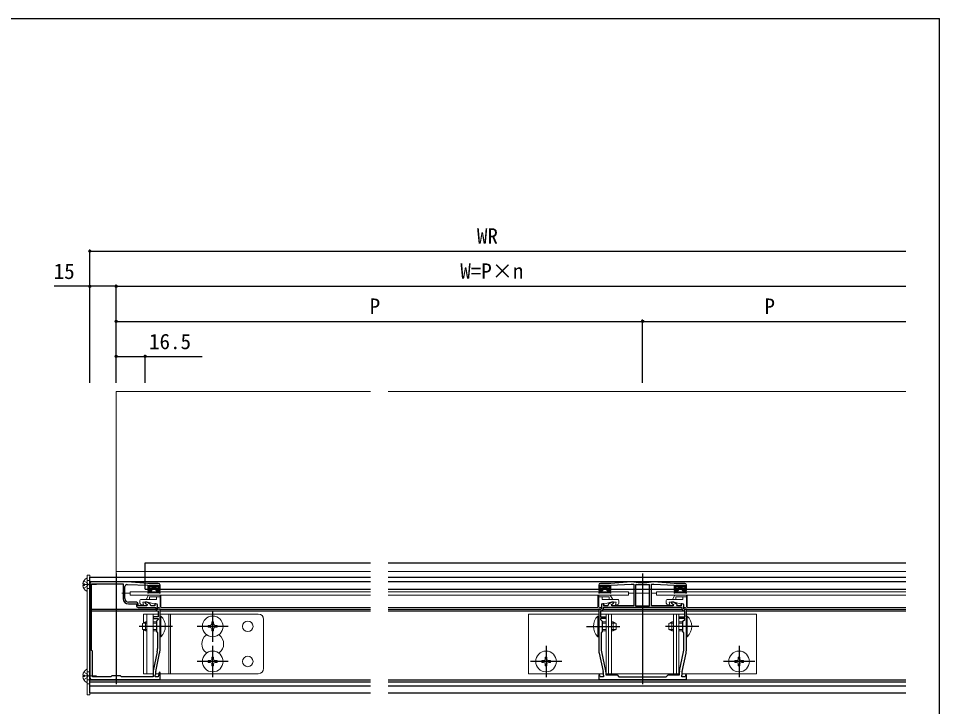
# Model space of a CAD drawing. Units: millimetres, scale not verified. Extents: x -525 to 525, y -783 to 777.
# Drawn here: x 0 to 525, y 355 to 747 of the extents above; entities that cross this region are included whole.
import ezdxf
from ezdxf.enums import TextEntityAlignment as Align

# ---------------------------------------------------------------- set-up
doc = ezdxf.new("R2010")
doc.units = ezdxf.units.MM
doc.header["$LTSCALE"] = 4
for name, color, linetype in [('0-2_YKK_11', 7, 'Continuous'), ('0-3_YKK_12', 2, 'Continuous'), ('0-5_YKK_D', 6, 'Continuous'), ('0-6_YKK_ZWAK', 7, 'Continuous')]:
    doc.layers.add(name, color=color, linetype=linetype)
doc.layers.add('0-4_YKK_13', color=4, linetype='Continuous', lineweight=18)
doc.styles.add('ＭＳ ゴシック', font='')
doc.styles.get('ＭＳ ゴシック').set_extended_font_data('MS Gothic')

msp = doc.modelspace()

# ---------------------------------------------------------------- linework, layer by layer
at = {"layer": '0-2_YKK_11'}
for p, q in [((40.723, 425.112), (40.723, 371.612)), ((60.723, 416.612), (60.723, 423.612)), ((352.049, 424.769), (351.723, 424.47)), ((67.223, 414.612), (62.723, 414.612)), ((378.223, 410.612), (378.223, 411.612)), ((79.131, 386.348), (76.768, 375.406)), ((78.248, 375.155), (80.497, 385.568)), ((330.948, 385.568), (333.197, 375.155)), ((332.315, 386.348), (334.678, 375.406)), ((376.768, 375.406), (379.131, 386.348)), ((378.248, 375.155), (380.497, 385.568))]:
    msp.add_line(p, q, dxfattribs=at)
for points in [[(79.723, 425.312), (73.723, 425.312), (62.223, 426.112), (41.723, 426.112)], [(350.741, 426.11), (350.705, 426.112), (349.223, 426.112), (337.723, 425.312), (331.723, 425.312)], [(379.723, 425.312), (373.723, 425.312), (362.223, 426.112), (360.741, 426.112), (360.705, 426.11)], [(41.723, 387.112), (41.723, 425.112), (59.723, 425.112), (59.723, 416.612)], [(61.723, 424.612), (62.223, 424.612), (73.723, 424.312), (73.723, 421.312), (75.973, 421.312), (75.973, 422.312), (74.623, 422.312), (74.623, 424.312), (79.823, 424.312), (79.823, 422.312), (78.473, 422.312), (78.473, 421.312), (80.723, 421.312), (80.723, 424.312)], [(330.723, 424.312), (330.723, 421.312), (332.973, 421.312), (332.973, 422.312), (331.623, 422.312), (331.623, 424.312), (336.823, 424.312), (336.823, 422.312), (335.473, 422.312), (335.473, 421.312), (337.723, 421.312), (337.723, 424.312), (349.223, 424.912), (350.723, 424.912), (350.723, 412.612), (338.223, 412.612), (338.022, 413.362), (339.223, 414.055), (339.223, 414.612), (338.187, 414.612), (336.538, 413.66)], [(351.723, 424.47), (351.723, 412.612), (359.723, 412.612), (359.723, 424.47), (359.397, 424.769)], [(374.908, 413.66), (373.259, 414.612), (372.223, 414.612), (372.223, 414.055), (373.424, 413.362), (373.223, 412.612), (360.723, 412.612), (360.723, 424.912), (362.223, 424.912), (373.723, 424.312), (373.723, 421.312), (375.973, 421.312), (375.973, 422.312), (374.623, 422.312), (374.623, 424.312), (379.823, 424.312), (379.823, 422.312), (378.473, 422.312), (378.473, 421.312), (380.723, 421.312), (380.723, 424.312)], [(62.723, 413.612), (67.223, 413.612), (67.223, 412.612)], [(74.908, 413.66), (73.259, 414.612), (72.223, 414.612), (72.223, 414.055), (73.424, 413.362), (73.223, 412.612), (68.223, 412.612), (68.223, 413.612)], [(68.223, 411.612), (78.223, 411.612), (78.223, 410.612)], [(80.723, 387.679), (80.723, 400.353), (80.603, 400.537), (80.603, 401.087), (80.723, 401.27), (80.723, 410.612), (79.223, 410.612), (79.223, 413.212), (78.357, 413.712), (77.723, 413.712), (77.723, 412.612), (75.538, 412.612), (75.347, 413.136)], [(79.223, 409.612), (79.723, 409.612), (79.723, 406.212), (76.723, 406.212), (76.723, 405.312), (79.723, 405.312), (79.723, 404.812), (78.723, 403.812), (78.723, 397.812), (79.323, 397.212), (79.323, 388.142)], [(336.098, 413.136), (335.908, 412.612), (333.723, 412.612), (333.723, 413.712), (333.089, 413.712), (332.223, 413.212), (332.223, 410.612), (330.723, 410.612), (330.723, 401.27), (330.843, 401.087), (330.843, 400.537), (330.723, 400.353), (330.723, 387.679)], [(332.223, 409.612), (331.723, 409.612), (331.723, 406.212), (334.723, 406.212), (334.723, 405.312), (331.723, 405.312), (331.723, 404.812), (332.723, 403.812), (332.723, 397.812), (332.123, 397.212), (332.123, 388.142)], [(378.223, 411.612), (333.223, 411.612), (333.223, 410.612)], [(380.723, 387.679), (380.723, 400.353), (380.603, 400.537), (380.603, 401.087), (380.723, 401.27), (380.723, 410.612), (379.223, 410.612), (379.223, 413.212), (378.357, 413.712), (377.723, 413.712), (377.723, 412.612), (375.538, 412.612), (375.347, 413.136)], [(379.323, 388.142), (379.323, 397.212), (378.723, 397.812), (378.723, 403.812), (379.723, 404.812), (379.723, 405.312), (376.723, 405.312), (376.723, 406.212), (379.723, 406.212), (379.723, 409.612), (379.223, 409.612)], [(76.723, 374.984), (76.723, 372.112), (58.723, 372.112), (58.223, 372.612), (53.223, 372.612), (52.723, 372.112), (42.223, 372.112), (42.223, 386.612), (41.723, 387.112)], [(41.723, 370.612), (55.265, 370.612), (55.448, 370.732), (55.998, 370.732), (56.181, 370.612), (80.723, 370.612), (80.723, 374.581), (80.288, 374.638), (79.611, 372.112), (78.023, 372.112), (78.023, 373.044)], [(333.423, 373.044), (333.423, 372.112), (331.486, 372.112), (331.158, 373.338), (330.723, 373.281), (330.723, 370.612), (355.723, 370.612)], [(334.723, 374.984), (334.723, 373.112), (341.223, 373.112), (342.223, 372.112), (355.723, 372.112), (369.223, 372.112), (370.223, 373.112), (376.723, 373.112), (376.723, 374.984)], [(355.723, 370.612), (380.723, 370.612), (380.723, 373.281), (380.288, 373.338), (379.96, 372.112), (378.023, 372.112), (378.023, 373.044)]]:
    msp.add_lwpolyline(points, dxfattribs=at)
for centre, radius, start, end in [((41.723, 425.112), 1, 90.00001, 179.99999), ((79.723, 424.312), 1, 0.00001, 89.99999), ((331.723, 424.312), 1, 90.00001, 179.99999), ((355.723, 467.628), 41.817, 263.15728, 276.84272), ((379.723, 424.312), 1, 0.00001, 89.99999), ((61.723, 423.612), 1, 90.00001, 179.99999), ((355.723, 467.628), 43.017, 265.09998, 274.90002), ((62.723, 416.612), 3, 180.00001, 269.99999), ((62.723, 416.612), 2, 180.00001, 269.99999), ((67.223, 413.612), 1, 0.00001, 89.99999), ((68.223, 412.612), 1, 180.00001, 269.99999), ((74.408, 412.794), 1, 19.99991, 59.99993), ((79.223, 410.612), 1, 180.00001, 269.99999), ((332.223, 410.612), 1, 270.00001, 359.99999), ((337.038, 412.794), 1, 120.00007, 160.00009), ((374.408, 412.794), 1, 19.99991, 59.99993), ((379.223, 410.612), 1, 180.00001, 269.99999), ((70.823, 388.142), 8.5, 347.81135, 360), ((70.723, 387.679), 10, 347.81136, 0), ((340.723, 387.679), 10, 180, 192.18864), ((340.623, 388.142), 8.5, 180, 192.18865), ((370.823, 388.142), 8.5, 347.81135, 360), ((370.723, 387.679), 10, 347.81136, 0), ((78.723, 374.984), 2, 167.8114, 180.00005), ((88.023, 373.044), 10, 167.81136, 180), ((323.423, 373.044), 10, 360, 12.18864), ((332.723, 374.984), 2, 359.99995, 12.1886), ((378.723, 374.984), 2, 167.8114, 180.00005), ((388.023, 373.044), 10, 167.81136, 180), ((41.723, 371.612), 1, 180.00001, 269.99999)]:
    msp.add_arc(centre, radius, start, end, dxfattribs=at)
at = {"layer": '0-3_YKK_12'}
for p, q in [((72.223, 437.06), (200.723, 437.06)), ((72.223, 421.995), (72.223, 437.06)), ((210.723, 437.06), (505.723, 437.06)), ((55.723, 430.912), (55.723, 367.912)), ((355.723, 430.912), (355.723, 367.912)), ((40.723, 428.912), (200.723, 428.912)), ((40.723, 362.841), (40.723, 428.912)), ((40.723, 426.412), (200.723, 426.412)), ((210.723, 428.912), (505.723, 428.912)), ((210.723, 426.412), (505.723, 426.412)), ((72.223, 421.995), (200.723, 421.995)), ((210.723, 421.995), (505.723, 421.995)), ((41.723, 410.612), (79.723, 410.612)), ((41.723, 409.612), (79.723, 409.612)), ((80.723, 410.612), (200.723, 410.612)), ((80.723, 409.612), (200.723, 409.612)), ((110.723, 391.912), (110.723, 409.712)), ((210.723, 410.612), (331.923, 410.612)), ((210.723, 409.612), (330.723, 409.612)), ((331.923, 409.612), (379.523, 409.612)), ((333.223, 410.612), (378.223, 410.612)), ((379.523, 410.612), (505.723, 410.612)), ((380.723, 409.612), (505.723, 409.612)), ((87.735, 400.812), (68.735, 400.812)), ((119.623, 400.812), (101.823, 400.812)), ((323.711, 400.812), (342.711, 400.812)), ((387.735, 400.812), (368.735, 400.812)), ((110.723, 371.912), (110.723, 389.712)), ((300.723, 389.712), (300.723, 371.912)), ((410.723, 389.712), (410.723, 371.912)), ((119.623, 380.812), (101.823, 380.812)), ((309.623, 380.812), (291.823, 380.812)), ((419.623, 380.812), (401.823, 380.812)), ((40.723, 370.412), (200.723, 370.412)), ((40.723, 369.112), (200.723, 369.112)), ((210.723, 370.412), (505.723, 370.412)), ((210.723, 369.112), (505.723, 369.112)), ((40.723, 366.88), (200.723, 366.88)), ((40.723, 362.841), (200.723, 362.841)), ((210.723, 366.88), (505.723, 366.88)), ((210.723, 362.841), (505.723, 362.841))]:
    msp.add_line(p, q, dxfattribs=at)
at = {"layer": '0-4_YKK_13'}
for p, q in [((55.723, 428.912), (55.723, 534.65)), ((55.723, 534.65), (200.723, 534.65)), ((210.723, 534.65), (505.723, 534.65)), ((55.723, 432.068), (200.723, 432.068)), ((210.723, 432.068), (505.723, 432.068)), ((37.257, 426.662), (39.072, 425.757)), ((39.681, 424.612), (39.072, 425.757)), ((39.223, 421.016), (39.223, 428.207)), ((40.723, 426.862), (39.223, 426.862)), ((36.723, 424.612), (44.523, 424.612)), ((36.744, 424.187), (37.623, 424.187)), ((37.257, 422.562), (39.072, 423.467)), ((39.681, 424.612), (39.072, 423.467)), ((40.723, 422.362), (39.223, 422.362)), ((73.728, 420.014), (73.914, 421.064)), ((74.209, 421.312), (75.923, 421.312)), ((74.464, 420.012), (79.982, 420.012)), ((75.023, 424.012), (75.023, 423.612)), ((75.037, 423.52), (75.829, 424.312)), ((75.323, 424.312), (79.123, 424.312)), ((75.923, 423.312), (75.323, 423.312)), ((75.727, 423.312), (76.727, 424.312)), ((76.223, 422.91), (77.625, 424.312)), ((76.223, 422.012), (78.523, 424.312)), ((76.223, 423.012), (76.223, 421.612)), ((76.223, 421.812), (78.223, 421.812)), ((76.921, 421.812), (78.254, 423.145)), ((77.819, 421.812), (78.223, 422.216)), ((78.223, 423.012), (78.223, 421.612)), ((78.39, 423.281), (79.334, 424.225)), ((78.523, 423.312), (79.123, 423.312)), ((80.237, 421.312), (78.523, 421.312)), ((79.423, 424.012), (79.423, 423.612)), ((80.717, 420.014), (80.532, 421.064)), ((330.728, 420.014), (330.914, 421.064)), ((331.209, 421.312), (332.923, 421.312)), ((336.982, 420.012), (331.464, 420.012)), ((332.023, 424.012), (332.023, 423.612)), ((332.037, 423.52), (332.829, 424.312)), ((336.123, 424.312), (332.323, 424.312)), ((332.923, 423.312), (332.323, 423.312)), ((332.727, 423.312), (333.727, 424.312)), ((333.223, 422.91), (334.625, 424.312)), ((333.223, 422.012), (335.523, 424.312)), ((333.223, 423.012), (333.223, 421.612)), ((333.223, 421.812), (335.223, 421.812)), ((333.921, 421.812), (335.254, 423.145)), ((334.819, 421.812), (335.223, 422.216)), ((335.223, 423.012), (335.223, 421.612)), ((335.39, 423.281), (336.334, 424.225)), ((335.523, 423.312), (336.123, 423.312)), ((337.237, 421.312), (335.523, 421.312)), ((336.423, 424.012), (336.423, 423.612)), ((337.717, 420.014), (337.532, 421.064)), ((373.728, 420.014), (373.914, 421.064)), ((374.209, 421.312), (375.923, 421.312)), ((379.982, 420.012), (374.464, 420.012)), ((375.023, 424.012), (375.023, 423.612)), ((375.037, 423.52), (375.829, 424.312)), ((379.123, 424.312), (375.323, 424.312)), ((375.923, 423.312), (375.323, 423.312)), ((375.727, 423.312), (376.727, 424.312)), ((376.223, 422.91), (377.625, 424.312)), ((376.223, 422.012), (378.523, 424.312)), ((376.223, 423.012), (376.223, 421.612)), ((376.223, 421.812), (378.223, 421.812)), ((376.921, 421.812), (378.254, 423.145)), ((377.819, 421.812), (378.223, 422.216)), ((378.223, 423.012), (378.223, 421.612)), ((378.39, 423.281), (379.334, 424.225)), ((378.523, 423.312), (379.123, 423.312)), ((380.237, 421.312), (378.523, 421.312)), ((379.423, 424.012), (379.423, 423.612)), ((380.717, 420.014), (380.532, 421.064)), ((63.723, 419.812), (58.996, 419.812)), ((63.723, 418.612), (200.723, 418.612)), ((69.223, 415.612), (69.223, 414.112)), ((78.723, 416.112), (69.723, 416.112)), ((72.723, 416.112), (74.166, 418.612)), ((80.723, 418.612), (74.166, 418.612)), ((74.189, 419.837), (74.204, 419.862)), ((74.723, 417.612), (74.723, 416.112)), ((74.723, 417.612), (80.723, 417.612)), ((78.723, 417.612), (78.723, 416.112)), ((80.256, 419.837), (80.242, 419.862)), ((80.723, 418.612), (80.723, 412.112)), ((347.723, 418.612), (210.723, 418.612)), ((330.723, 418.612), (330.723, 412.112)), ((330.723, 418.612), (337.28, 418.612)), ((336.723, 417.612), (330.723, 417.612)), ((331.189, 419.837), (331.204, 419.862)), ((332.723, 417.612), (332.723, 416.112)), ((332.723, 416.112), (341.723, 416.112)), ((336.723, 417.612), (336.723, 416.112)), ((337.256, 419.837), (337.242, 419.862)), ((338.723, 416.112), (337.28, 418.612)), ((342.223, 415.612), (342.223, 414.112)), ((350.723, 419.812), (347.723, 419.812)), ((351.723, 419.812), (359.723, 419.812)), ((363.723, 419.812), (360.723, 419.812)), ((363.723, 418.612), (505.723, 418.612)), ((369.223, 415.612), (369.223, 414.112)), ((378.723, 416.112), (369.723, 416.112)), ((372.723, 416.112), (374.166, 418.612)), ((380.723, 418.612), (374.166, 418.612)), ((374.189, 419.837), (374.204, 419.862)), ((374.723, 417.612), (374.723, 416.112)), ((374.723, 417.612), (380.723, 417.612)), ((378.723, 417.612), (378.723, 416.112)), ((380.256, 419.837), (380.242, 419.862)), ((380.723, 418.612), (380.723, 412.112)), ((70.223, 413.112), (71.223, 413.112)), ((71.223, 413.112), (70.821, 414.612)), ((70.821, 414.612), (73.864, 414.612)), ((77.223, 413.712), (73.864, 414.612)), ((78.723, 413.712), (77.223, 413.712)), ((79.223, 413.212), (79.223, 411.912)), ((79.523, 411.612), (80.223, 411.612)), ((331.923, 411.612), (331.223, 411.612)), ((332.223, 413.212), (332.223, 411.912)), ((332.723, 413.712), (334.223, 413.712)), ((334.223, 413.712), (337.582, 414.612)), ((340.625, 414.612), (337.582, 414.612)), ((340.223, 413.112), (340.625, 414.612)), ((341.223, 413.112), (340.223, 413.112)), ((370.223, 413.112), (371.223, 413.112)), ((371.223, 413.112), (370.821, 414.612)), ((370.821, 414.612), (373.864, 414.612)), ((377.223, 413.712), (373.864, 414.612)), ((378.723, 413.712), (377.223, 413.712)), ((379.223, 413.212), (379.223, 411.912)), ((379.523, 411.612), (380.223, 411.612)), ((71.223, 407.812), (79.723, 407.812)), ((71.223, 407.812), (71.223, 402.747)), ((73.223, 407.812), (73.223, 373.812)), ((76.723, 407.812), (76.723, 373.812)), ((80.723, 407.812), (136.723, 407.812)), ((81.232, 406.712), (80.723, 406.712)), ((80.723, 406.712), (80.723, 394.912)), ((85.723, 407.812), (85.723, 373.812)), ((86.723, 407.812), (86.723, 373.812)), ((139.723, 404.812), (139.723, 376.812)), ((330.723, 407.812), (290.723, 407.812)), ((290.723, 407.812), (290.723, 373.812)), ((330.214, 406.712), (330.723, 406.712)), ((330.723, 406.712), (330.723, 394.912)), ((379.523, 407.812), (331.923, 407.812)), ((335.023, 407.812), (335.023, 373.812)), ((336.363, 407.812), (336.363, 373.812)), ((338.023, 407.812), (338.023, 373.812)), ((373.423, 407.812), (373.423, 373.812)), ((375.083, 407.812), (375.083, 373.812)), ((376.423, 407.812), (376.423, 373.812)), ((420.723, 407.812), (380.723, 407.812)), ((381.232, 406.712), (380.723, 406.712)), ((380.723, 406.712), (380.723, 394.912)), ((420.723, 407.812), (420.723, 373.812)), ((70.723, 402.512), (72.423, 403.312)), ((70.723, 402.512), (70.723, 399.112)), ((70.723, 399.112), (72.423, 398.312)), ((73.223, 402.657), (71.033, 402.657)), ((78.723, 403.312), (76.723, 403.312)), ((78.723, 402.657), (76.723, 402.657)), ((112.223, 401.312), (113.223, 401.312)), ((332.723, 403.312), (335.023, 403.312)), ((332.723, 402.657), (335.023, 402.657)), ((338.023, 402.657), (340.413, 402.657)), ((340.723, 402.512), (339.023, 403.312)), ((340.723, 399.112), (339.023, 398.312)), ((340.723, 402.512), (340.723, 399.112)), ((370.723, 402.512), (372.423, 403.312)), ((370.723, 402.512), (370.723, 399.112)), ((370.723, 399.112), (372.423, 398.312)), ((373.423, 402.657), (371.033, 402.657)), ((378.723, 403.312), (376.423, 403.312)), ((378.723, 402.657), (376.423, 402.657)), ((73.223, 398.966), (71.033, 398.966)), ((71.223, 398.876), (71.223, 373.812)), ((73.223, 398.312), (72.423, 398.312)), ((78.723, 398.966), (76.723, 398.966)), ((78.723, 398.312), (76.723, 398.312)), ((332.723, 398.966), (335.023, 398.966)), ((332.723, 398.312), (335.023, 398.312)), ((338.023, 398.966), (340.413, 398.966)), ((338.023, 398.312), (339.023, 398.312)), ((373.423, 398.966), (371.033, 398.966)), ((373.423, 398.312), (372.423, 398.312)), ((378.723, 398.966), (376.423, 398.966)), ((378.723, 398.312), (376.423, 398.312)), ((112.223, 381.312), (113.223, 381.312)), ((302.223, 380.312), (303.223, 380.312)), ((412.223, 380.312), (413.223, 380.312)), ((37.257, 374.662), (39.072, 373.757)), ((39.681, 372.612), (39.072, 373.757)), ((39.223, 369.016), (39.223, 376.207)), ((40.723, 374.862), (39.223, 374.862)), ((71.223, 373.812), (76.723, 373.812)), ((78.052, 373.812), (80.067, 373.812)), ((80.723, 373.812), (136.723, 373.812)), ((290.723, 373.812), (333.393, 373.812)), ((334.723, 373.812), (376.723, 373.812)), ((378.052, 373.812), (420.723, 373.812)), ((36.723, 372.612), (44.523, 372.612)), ((36.744, 372.187), (37.623, 372.187)), ((37.257, 370.562), (39.072, 371.467)), ((39.681, 372.612), (39.072, 371.467)), ((40.723, 370.362), (39.223, 370.362)), ((39.223, 368.112), (40.723, 368.112))]:
    msp.add_line(p, q, dxfattribs=at)
msp.add_lwpolyline([(39.223, 429.912), (39.223, 361.783), (40.723, 361.783), (40.723, 429.912)], close=True, dxfattribs=at)
for points in [[(36.744, 425.037), (37.623, 425.037), (37.623, 424.187)], [(200.723, 420.412), (63.723, 420.412), (63.723, 418.612)], [(210.723, 420.412), (347.723, 420.412), (347.723, 418.612)], [(505.723, 420.412), (363.723, 420.412), (363.723, 418.612)], [(81.223, 418.612), (81.223, 411.612), (200.723, 411.612)], [(330.223, 418.612), (330.223, 411.612), (210.723, 411.612)], [(381.223, 418.612), (381.223, 411.612), (505.723, 411.612)], [(81.232, 406.712), (81.232, 394.912), (80.723, 394.912)], [(330.214, 406.712), (330.214, 394.912), (330.723, 394.912)], [(381.232, 406.712), (381.232, 394.912), (380.723, 394.912)], [(73.223, 403.312), (72.423, 403.312), (72.423, 398.312)], [(109.223, 400.312), (108.223, 400.312), (108.223, 401.312), (109.223, 401.312)], [(110.223, 402.312), (110.223, 403.312), (111.223, 403.312), (111.223, 402.312)], [(111.223, 399.312), (111.223, 398.312), (110.223, 398.312), (110.223, 399.312)], [(113.223, 401.312), (113.223, 400.312), (112.223, 400.312)], [(338.023, 403.312), (339.023, 403.312), (339.023, 398.312)], [(373.423, 403.312), (372.423, 403.312), (372.423, 398.312)], [(110.223, 382.312), (110.223, 383.312), (111.223, 383.312), (111.223, 382.312)], [(301.223, 382.312), (301.223, 383.312), (300.223, 383.312), (300.223, 382.312)], [(411.223, 382.312), (411.223, 383.312), (410.223, 383.312), (410.223, 382.312)], [(109.223, 380.312), (108.223, 380.312), (108.223, 381.312), (109.223, 381.312)], [(111.223, 379.312), (111.223, 378.312), (110.223, 378.312), (110.223, 379.312)], [(113.223, 381.312), (113.223, 380.312), (112.223, 380.312)], [(299.223, 381.312), (298.223, 381.312), (298.223, 380.312), (299.223, 380.312)], [(300.223, 379.312), (300.223, 378.312), (301.223, 378.312), (301.223, 379.312)], [(303.223, 380.312), (303.223, 381.312), (302.223, 381.312)], [(409.223, 381.312), (408.223, 381.312), (408.223, 380.312), (409.223, 380.312)], [(410.223, 379.312), (410.223, 378.312), (411.223, 378.312), (411.223, 379.312)], [(413.223, 380.312), (413.223, 381.312), (412.223, 381.312)], [(36.744, 373.037), (37.623, 373.037), (37.623, 372.187)]]:
    msp.add_lwpolyline(points, dxfattribs=at)
for centre, radius in [((110.723, 400.812), 5.9), ((130.723, 400.812), 3), ((110.723, 380.812), 5.9), ((130.723, 380.812), 3), ((300.723, 380.812), 5.9), ((410.723, 380.812), 5.9)]:
    msp.add_circle(centre, radius, dxfattribs=at)
for centre, radius, start, end in [((40.923, 424.612), 4.2, 117.28096, 174.19227), ((39.069, 428.207), 0.154, 0, 117.28096), ((40.923, 424.612), 4.2, 185.80773, 242.71904), ((39.069, 421.016), 0.154, 242.71904, 0), ((73.973, 419.962), 0.25, 167.958, 330), ((74.209, 421.012), 0.3, 90, 170), ((74.464, 419.712), 0.3, 90, 150), ((75.323, 424.012), 0.3, 90, 180), ((75.323, 423.612), 0.3, 180, 270), ((75.923, 423.012), 0.3, 0, 90), ((75.923, 421.612), 0.3, 270, 0), ((78.523, 423.012), 0.3, 90, 180), ((78.523, 421.612), 0.3, 180, 270), ((79.123, 424.012), 0.3, 0, 90), ((79.123, 423.612), 0.3, 270, 0), ((79.982, 419.712), 0.3, 30, 90), ((80.237, 421.012), 0.3, 10, 90), ((80.473, 419.962), 0.25, 210, 12.042), ((330.973, 419.962), 0.25, 167.958, 330), ((331.209, 421.012), 0.3, 90, 170), ((331.464, 419.712), 0.3, 90, 150), ((332.323, 424.012), 0.3, 90, 180), ((332.323, 423.612), 0.3, 180, 270), ((332.923, 423.012), 0.3, 0, 90), ((332.923, 421.612), 0.3, 270, 0), ((335.523, 423.012), 0.3, 90, 180), ((335.523, 421.612), 0.3, 180, 270), ((336.123, 424.012), 0.3, 0, 90), ((336.123, 423.612), 0.3, 270, 0), ((336.982, 419.712), 0.3, 30, 90), ((337.237, 421.012), 0.3, 10, 90), ((337.473, 419.962), 0.25, 210, 12.042), ((373.973, 419.962), 0.25, 167.958, 330), ((374.209, 421.012), 0.3, 90, 170), ((374.464, 419.712), 0.3, 90, 150), ((375.323, 424.012), 0.3, 90, 180), ((375.323, 423.612), 0.3, 180, 270), ((375.923, 423.012), 0.3, 0, 90), ((375.923, 421.612), 0.3, 270, 0), ((378.523, 423.012), 0.3, 90, 180), ((378.523, 421.612), 0.3, 180, 270), ((379.123, 424.012), 0.3, 0, 90), ((379.123, 423.612), 0.3, 270, 0), ((379.982, 419.712), 0.3, 30, 90), ((380.237, 421.012), 0.3, 10, 90), ((380.473, 419.962), 0.25, 210, 12.042), ((69.723, 415.612), 0.5, 90, 180), ((341.723, 415.612), 0.5, 0, 90), ((369.723, 415.612), 0.5, 90, 180), ((70.223, 414.112), 1, 180, 270), ((78.723, 413.212), 0.5, 360, 90), ((79.523, 411.912), 0.3, 180, 270), ((80.223, 412.112), 0.5, 270, 360), ((331.223, 412.112), 0.5, 180, 270), ((331.923, 411.912), 0.3, 270, 0), ((332.723, 413.212), 0.5, 90, 180), ((341.223, 414.112), 1, 270, 0), ((370.223, 414.112), 1, 180, 270), ((378.723, 413.212), 0.5, 360, 90), ((379.523, 411.912), 0.3, 180, 270), ((380.223, 412.112), 0.5, 270, 360), ((75.49, 400.812), 8.232, 314.2189, 45.7811), ((136.723, 404.812), 3, 0, 90), ((335.955, 400.812), 8.232, 134.2189, 225.7811), ((375.49, 400.812), 8.232, 314.2189, 45.7811), ((109.223, 402.312), 1, 270, 0), ((109.223, 399.312), 1, 0, 90), ((112.223, 402.312), 1, 180, 270), ((112.223, 399.312), 1, 90, 180), ((110.723, 390.812), 6.25, 127.3052, 232.6948), ((105.723, 397.374), 2, 307.3052, 318.84365), ((115.723, 397.374), 2, 221.15635, 232.6948), ((110.723, 390.812), 6.25, 307.3052, 52.6948), ((105.723, 384.249), 2, 41.15635, 52.6948), ((115.723, 384.249), 2, 127.3052, 138.84365), ((109.223, 382.312), 1, 270, 0), ((109.223, 379.312), 1, 0, 90), ((112.223, 382.312), 1, 180, 270), ((112.223, 379.312), 1, 90, 180), ((299.223, 382.312), 1, 270, 0), ((299.223, 379.312), 1, 0, 90), ((302.223, 382.312), 1, 180, 270), ((302.223, 379.312), 1, 90, 180), ((409.223, 382.312), 1, 270, 0), ((409.223, 379.312), 1, 0, 90), ((412.223, 382.312), 1, 180, 270), ((412.223, 379.312), 1, 90, 180), ((40.923, 372.612), 4.2, 117.28096, 174.19227), ((39.069, 376.207), 0.154, 0, 117.28096), ((136.723, 376.812), 3, 270, 0), ((40.923, 372.612), 4.2, 185.80773, 242.71904), ((39.069, 369.016), 0.154, 242.71904, 0)]:
    msp.add_arc(centre, radius, start, end, dxfattribs=at)
at = {"layer": '0-5_YKK_D'}
for p, q in [((40.723, 539.65), (40.723, 615.65)), ((40.723, 614.65), (505.723, 614.65)), ((40.723, 539.65), (40.723, 595.65)), ((55.723, 539.65), (55.723, 595.65)), ((55.723, 539.65), (55.723, 595.65)), ((55.723, 594.65), (505.723, 594.65)), ((55.723, 539.65), (55.723, 575.65)), ((55.723, 574.65), (355.723, 574.65)), ((355.723, 539.65), (355.723, 575.65)), ((355.723, 539.65), (355.723, 575.65)), ((355.723, 574.65), (505.723, 574.65)), ((55.723, 539.65), (55.723, 555.65)), ((72.223, 539.65), (72.223, 555.65))]:
    msp.add_line(p, q, dxfattribs=at)
for points in [[(55.723, 594.65), (40.723, 594.65), (20.446, 594.65)], [(55.723, 554.65), (72.223, 554.65), (104.773, 554.65)]]:
    msp.add_lwpolyline(points, dxfattribs=at)
for centre in [(40.723, 614.65), (40.723, 594.65), (55.723, 594.65), (55.723, 594.65), (55.723, 574.65), (355.723, 574.65), (355.723, 574.65), (55.723, 554.65), (72.223, 554.65)]:
    msp.add_circle(centre, 0.637, dxfattribs=at)
at = {"layer": '0-6_YKK_ZWAK'}
msp.add_line((-525, 747.3), (525, 747.3), dxfattribs=at)
msp.add_lwpolyline([(-525, -782.7), (525, -782.7), (525, 747.3)], dxfattribs=at)

# ---------------------------------------------------------------- texts
at = {"layer": '0-5_YKK_D', "style": 'ＭＳ ゴシック'}
for s, p in [('WR', (261.325, 616.25)), ('15', (20.105, 596.15)), ('W=P×n', (251.848, 596.25)), ('P', (200.2, 576.25)), ('P', (425.2, 576.25)), ('16.5', (74.432, 556.15))]:
    msp.add_text(s, height=8.798, dxfattribs=at).set_placement(p, align=Align.BOTTOM_LEFT)

doc.saveas('drawing.dxf')
